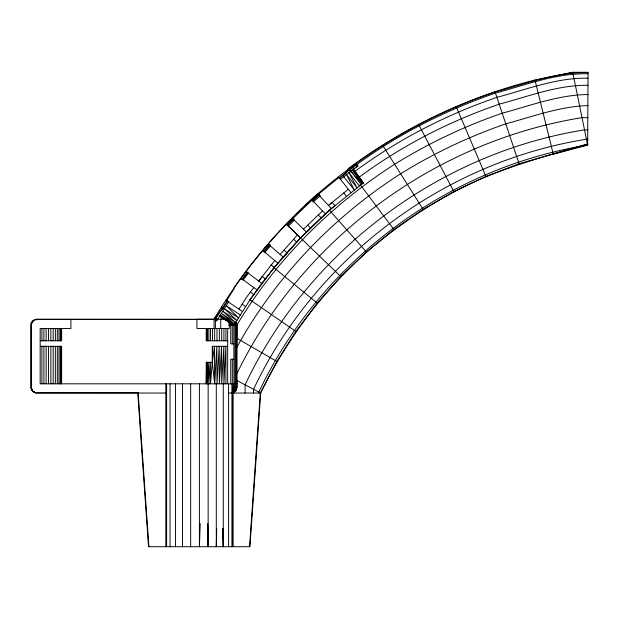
<?xml version="1.0" encoding="UTF-8"?>
<svg xmlns="http://www.w3.org/2000/svg" width="619" height="619" viewBox="0 0 619 619"><rect width="100%" height="100%" fill="white"/><g stroke="black" fill="none" stroke-linecap="round" stroke-linejoin="round"><path stroke-width="0.93" d="M236.752 387.943L236.891 380.507L260.7 393.034L249.944 546.716L148.514 546.716L137.751 393.042M236.721 388.167L235.158 391.154L232.326 392.825L234.284 390.434L235.065 387.455L235.065 324.851C238.501 313.407 236.017 349.812 236.891 347.158C275.734 276.778 332.968 217.052 400.617 173.784C433.702 153.272 468.97 136.528 505.777 123.862C532.766 116.558 559.886 106.398 588.05 105.578M216.72 528.433L216.294 546.716L216.294 383.811M200.231 523.62L199.411 546.716L199.411 383.811M227.66 346.315L212.294 346.315L212.294 362.301L214.654 383.811L216.828 346.315L216.975 383.811L219.234 346.315L219.35 383.811L221.602 346.315L221.687 383.811L223.854 346.315L223.908 383.811L225.904 346.315L225.927 383.811M249.542 546.716L260.297 393.034L276.871 361.442L295.867 331.451L317.214 303.086L340.767 276.531L366.378 251.948L393.885 229.502L423.102 209.338L453.851 191.588L485.915 176.361L519.109 163.764L587.725 143.848L587.64 145.132L553.301 154.255L534.963 80.013L572.722 72.284L588.05 72.284L587.64 145.132C446.392 167.509 319.721 262.657 258.881 392.082L258.881 393.034M212.294 362.301L210.514 383.811L210.39 362.301L208.851 383.811L208.781 362.301L207.551 383.811L207.512 362.301L206.661 383.811L206.645 362.301L206.204 383.811L206.204 362.301L212.294 362.301L214.483 346.315L214.654 383.811M235.29 321.988L236.056 325.416L236.056 386.89C235.901 389.274 234.98 392.229 232.326 392.825M165.822 393.042L37.094 393.034C33.797 393.065 30.919 390.187 30.95 386.89L30.95 325.416C30.911 322.097 33.813 319.257 37.094 319.265L215.42 319.257L215.42 328.488M235.87 390.218L236.884 386.89L236.891 325.408M236.574 388.747L236.063 389.97L234.284 390.434L232.326 386.89L235.065 387.455L236.675 386.89L235.978 389.962L233.812 392.214L234.052 393.034M228.806 325.416L236.884 325.416L235.978 322.344L236.675 325.416L235.065 324.851L233.812 325.416L233.982 387.347L232.311 391.494L235.158 391.154M347.127 171.78L347.708 169.536L348.404 170.426L345.588 173.529L339.746 178.295M138.254 392.825L35.507 392.825L34.022 392.214L32.675 391.154L31.159 388.477L31.159 323.822C30.076 321.733 38.571 317.57 36.359 319.938M232.295 389.606L235.065 387.455L235.978 389.962L236.682 388.484L236.675 323.822L234.787 322.375M236.45 323.745L235.081 325.416L233.982 324.96L232.326 325.416L230.732 323.822L228.806 323.822M236.675 386.89L234.284 390.434L233.038 390.318L233.518 391.618L235.29 390.318M31.159 323.822L32.753 321.068M236.891 373.621C302.018 239.344 434.786 141.372 582.007 117.641L588.05 117.641M587.725 144.273C542.105 156.978 496.02 169.436 454.029 191.936C422.746 208.719 393.436 228.945 366.641 252.243C322.53 291.673 286.365 339.723 260.7 393.034L228.597 393.042M328.48 205.4L332.248 202.374L334.972 205.717L331.42 208.557L317.787 193.956L316.185 195.256C276.229 231.251 241.395 272.909 214.035 319.257L214.035 328.488M226.492 300.772L234.098 288.756M215.923 318.46L227.506 300.176M214.793 318.065L223.351 307.829L227.8 300.803M228.868 301.585L216.635 320.905L214.035 319.257L196.927 319.265L196.927 328.488L229.285 328.488L229.285 322.027M221.78 317.632L220.751 319.257L220.751 328.488M238.973 309.152L246.447 297.344L253.813 287.572M219.583 316.255L233.796 325.393L249.991 299.805L274.055 267.818L278.063 263.307L262.75 250.478M236.845 325.083C275.912 260.081 330.871 205.16 394.613 164.275C428.464 143.291 464.552 126.16 502.21 113.2C530.351 105.694 558.624 94.73 588.05 94.568M35.507 319.474L32.675 321.145M241.503 279.811L247.306 272.105M242.238 279.811L247.948 272.221M234.261 391.873L236.063 389.97M354.919 164.615L355.956 163.756L357.705 166.279L354.95 164.577L351.128 168.12M235.081 391.231L235.731 390.403M285.537 254.881L300.61 237.882L331.42 208.557M307.666 225.138L310.746 228.163L306.575 232.164L292.23 218.205L286.179 224.055L300.602 237.882L296.787 242.191L293.646 239.244M263.33 251.577L269.737 244.358M263.779 251.956L270.178 244.745M280.159 254.455L297.499 234.895M274.225 267.625L287.239 252.978L284.013 250.115M274.759 260.537L258.711 281.072L262.201 276.422L265.613 279.061M33.349 320.804L34.022 320.093M311.69 199.705L316.185 195.256C368.351 149.519 429.416 114.26 495.107 91.952C525.539 83.944 556.164 71.789 588.05 72.64M292.702 218.662L312.061 200.084M293.29 218.847L287.023 224.867L286.202 224.032L300.602 237.882M312.084 200.804L318.437 194.923M294.048 218.933L287.448 225.27L287.023 224.867L291.301 221.571M312.549 201.175L319.419 194.877M303.48 229.154L322.514 210.901M317.787 193.956L311.605 199.612L325.509 214.004M215.064 317.833L216.874 320.526L214.282 318.878M318.212 194.412L338.98 177.467M339.104 178.063L349.108 169.892L355.461 165.513M340.11 179.703L352.435 169.916L350.633 167.432L354.826 168.267M329.865 204.316L348.35 189.228M234.485 391.494L232.558 392.469M350.532 168.6L349.054 169.807L350.733 172.059M320.464 195.736L318.298 197.492A514.327 514.327 0 0 0 313.276 201.995M233.587 288.4A517.283 517.283 0 0 1 316.185 195.256L317.826 193.995M348.342 170.488L349.108 169.892M357.055 164.414C399.139 133.588 446.245 110.097 495.479 93.059C525.794 85.02 556.264 72.949 588.05 73.785M353.565 169.134L363.384 182.899L362.277 183.657L352.327 169.993L358.076 166.024L356.327 163.493M354.966 171.324C398.102 139.468 446.214 114.732 496.91 97.338C526.761 89.422 556.767 77.553 588.05 78.195M359.329 177.08C401.832 145.689 449.247 121.324 499.193 104.185C528.317 96.456 557.564 84.942 588.05 85.26M350.834 171.022L361.078 184.462L362.277 183.657L348.188 168.67C403.898 127.243 467.647 96.974 534.963 80.013L535.056 80.369M316.959 196.13L319.226 194.66M31.383 323.745L32.049 323.404M31.848 322.344L32.544 321.988M233.982 387.347L235.081 386.89L235.932 387.347M236.675 388.477L234.818 389.018L232.257 388.554M233.038 392.732L232.643 392.833L232.643 546.716M563.808 74.481L572.722 72.284L587.64 145.132M588.05 129.866L584.514 129.866C438.747 153.11 308.03 251.306 245.093 384.825L245.093 393.034M588.05 139.236L586.433 139.236C443.444 161.954 315.203 258.27 253.558 389.281L253.558 393.034M217.192 319.257L224.542 319.257M214.36 319.474L36.366 319.358M40.173 340.783L61.629 340.783L61.629 328.488M227.66 340.783L206.204 340.783L206.204 328.488M233.812 343.855L230.732 343.855L230.732 323.822M40.173 346.315L61.629 346.315L61.629 383.811M233.812 359.229L230.732 359.229L230.732 384.028M236.884 383.811L40.173 383.811L40.173 328.488L70.906 328.488L70.906 319.265M232.326 386.89L236.884 386.89M31.159 388.477L32.544 390.318M235.785 323.404L234.818 323.288L235.065 324.851L234.09 323.884M34.316 391.618L32.675 391.154M31.383 388.554L32.049 388.902M236.891 338.314L277.211 361.643M215.002 317.74L217.594 319.396M216.596 316.17L216.17 315.899L216.371 316.41M218.461 313.864L217.741 313.407L217.996 314.437M219.675 310.359L220.627 310.978M223.351 307.829L224.457 308.556M240.365 315.025L226.283 305.662L238.516 317.949L224.395 308.649L236.899 320.495L222.747 311.249L235.584 322.584L221.401 313.376L234.601 324.124L220.403 314.955L234.005 325.076L219.784 315.922L233.796 325.393M225.974 300.424L242.555 311.558M242.122 304.184L245.681 306.614M249.666 299.519L296.192 331.676M250.386 292.122L253.891 294.636M241.17 278.318L257.295 290.118M246.215 271.617L262.147 283.672M317.516 303.341L273.722 267.54M270.975 264.8L274.31 267.532M268.313 244.203L283.417 257.28M300.277 237.603L341.054 276.801M318.29 214.948L321.315 218.02M34.022 392.214L33.349 391.494L35.507 392.825M316.185 195.256L317.346 196.571M329.146 209.895L366.641 252.243M352.327 169.993L363.098 183.092L353.256 169.358L363.384 182.899L329.896 209.787A498.102 498.102 0 0 0 249.983 299.805M343.762 192.981L346.462 196.339M338.585 176.98L351.035 192.602M343.746 176.732L354.246 189.987L346.485 174.496L356.962 187.766L348.884 172.546L359.329 185.832M345.588 173.529L346.408 174.566M31.77 389.962L32.753 391.231M394.125 229.819L360.15 184.594M354.849 164.515L356.606 167.037M382.643 145.341L423.319 209.671L423.102 209.338M454.029 191.936L418.49 124.226M486.07 176.725L456.087 106.375M494.991 91.604L519.233 164.136M221.888 306.869L222.059 309.276M138.153 393.042L148.916 546.716M232.257 323.745L232.326 343.855M222.855 528.355L223.266 546.716L223.266 383.811M222.848 528.433L223.266 546.716M208.154 546.716L207.651 523.62L208.154 546.716L208.154 383.811M233.038 383.811L233.038 546.716M232.326 359.229L232.326 384.028M231.932 383.811L231.932 546.716M228.597 383.811L228.597 546.716M227.66 328.488L227.66 383.811M225.927 328.488L225.927 340.783M223.908 328.488L223.908 340.783M221.687 328.488L221.687 340.783M219.35 328.488L219.35 340.783M216.975 328.488L216.975 340.783M214.654 328.488L214.654 340.783M212.487 346.315L212.487 362.664M212.472 328.488L212.472 340.783M210.514 328.488L210.514 340.783M208.851 328.488L208.851 340.783M207.551 328.488L207.551 340.783M206.661 328.488L206.661 340.783M190.652 383.811L190.652 546.716M182.481 383.811L182.481 546.716M175.448 383.811L175.448 546.716M170.039 383.811L170.039 546.716M166.619 383.811L166.619 546.716M165.822 383.811L165.822 546.716M61.173 328.488L61.173 340.783M61.173 346.315L61.173 383.811M60.275 328.488L60.275 340.783M60.275 346.315L60.275 383.811M58.975 328.488L58.975 340.783M58.975 346.315L58.975 383.811M57.319 328.488L57.319 340.783M57.319 346.315L57.319 383.811M55.362 328.488L55.362 340.783M55.362 346.315L55.362 383.811M53.18 328.488L53.18 340.783M53.18 346.315L53.18 383.811M50.859 328.488L50.859 340.783M50.859 346.315L50.859 383.811M48.483 328.488L48.483 340.783M48.483 346.315L48.483 383.811M46.146 328.488L46.146 340.783M46.146 346.315L46.146 383.811M43.926 328.488L43.926 340.783M43.926 346.315L43.926 383.811M41.906 328.488L41.906 340.783M41.906 346.315L41.906 383.811M243.337 279.958A514.327 514.327 0 0 1 248.498 273.002M264.646 252.676A514.327 514.327 0 0 1 270.248 246.076M288.4 226.183A514.327 514.327 0 0 1 294.458 219.985"/></g></svg>
